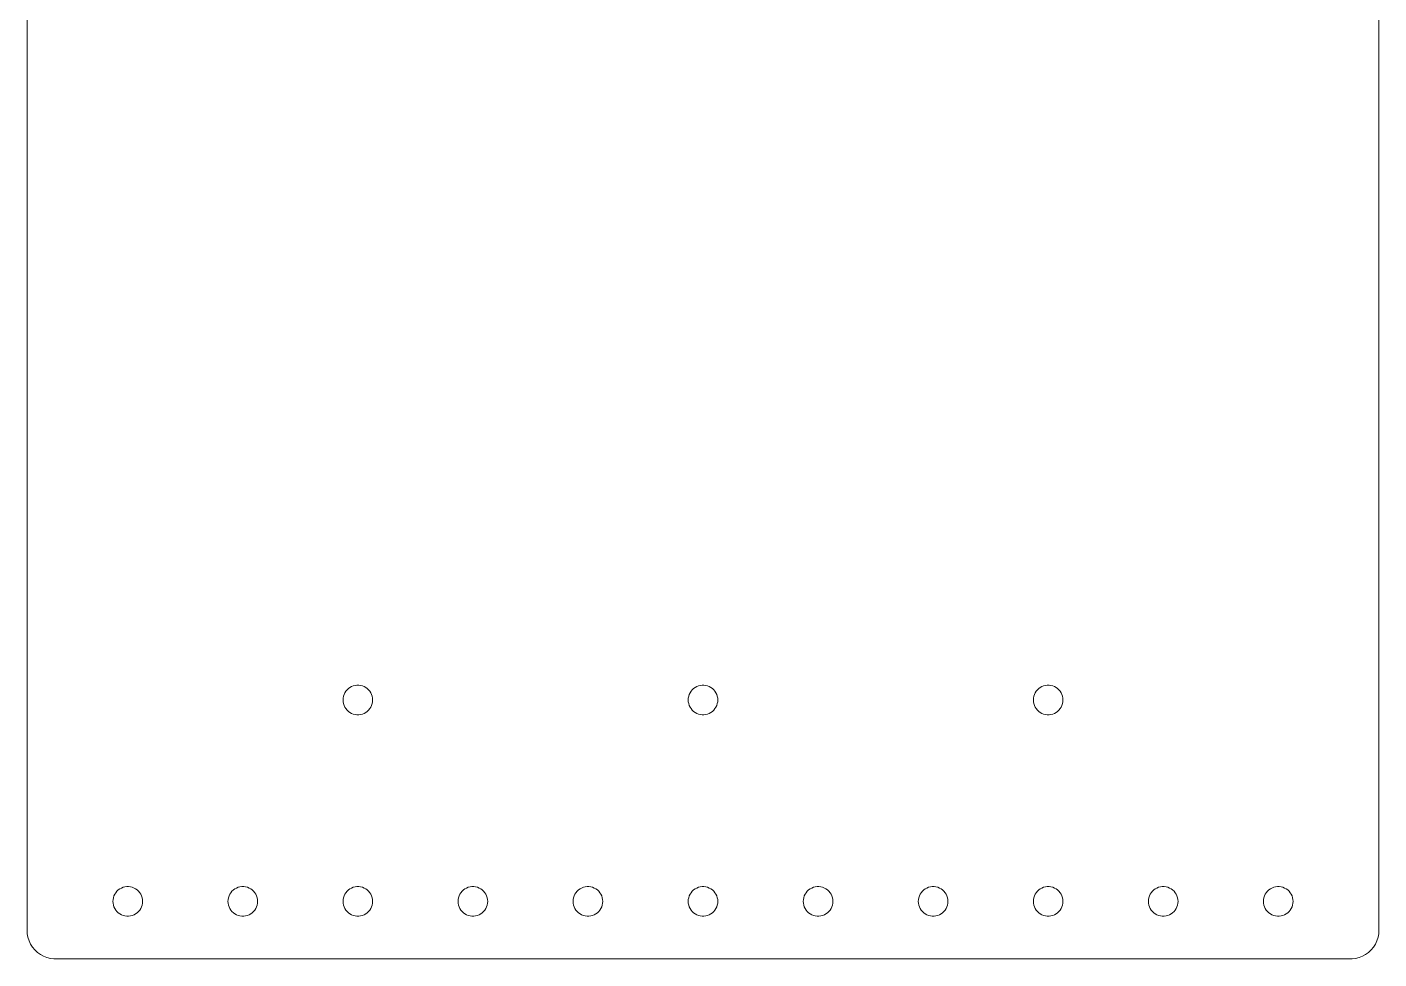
# Model space of a CAD drawing. Header units: millimetres. Extents: x -149 to 149, y -206 to 206.
# Drawn here: x -149.2 to 149.2, y -205.6 to 0 of the extents above; entities that cross this region are included whole.
import ezdxf

# ---------------------------------------------------------------- set-up
doc = ezdxf.new("R2010")
doc.units = ezdxf.units.MM
doc.layers.get('0').update_dxf_attribs({"linetype": 'CONTINUOUS', "lineweight": 0})

msp = doc.modelspace()

# ---------------------------------------------------------------- linework, layer by layer
for p, q in [((-149.225, -199.285), (-149.225, 199.285)), ((149.225, 199.285), (149.225, -199.285)), ((-78.579, -146.251), (-78.28, -145.97)), ((-78.28, -145.97), (-77.949, -145.729)), ((-77.949, -145.729), (-77.59, -145.532)), ((-77.59, -145.532), (-77.209, -145.381)), ((-77.209, -145.381), (-76.812, -145.279)), ((-76.812, -145.279), (-76.405, -145.228)), ((-76.405, -145.228), (-75.995, -145.228)), ((-75.995, -145.228), (-75.588, -145.279)), ((-75.588, -145.279), (-75.191, -145.381)), ((-75.191, -145.381), (-74.81, -145.532)), ((-74.81, -145.532), (-74.451, -145.729)), ((-74.451, -145.729), (-74.12, -145.97)), ((-74.12, -145.97), (-73.821, -146.251)), ((-2.379, -146.251), (-2.08, -145.97)), ((-2.08, -145.97), (-1.749, -145.729)), ((-1.749, -145.729), (-1.39, -145.532)), ((-1.39, -145.532), (-1.009, -145.381)), ((-1.009, -145.381), (-0.612, -145.279)), ((-0.612, -145.279), (-0.205, -145.228)), ((-0.205, -145.228), (0.205, -145.228)), ((0.205, -145.228), (0.612, -145.279)), ((0.612, -145.279), (1.009, -145.381)), ((1.009, -145.381), (1.39, -145.532)), ((1.39, -145.532), (1.749, -145.729)), ((1.749, -145.729), (2.08, -145.97)), ((2.08, -145.97), (2.379, -146.251)), ((73.821, -146.251), (74.12, -145.97)), ((74.12, -145.97), (74.451, -145.729)), ((74.451, -145.729), (74.81, -145.532)), ((74.81, -145.532), (75.191, -145.381)), ((75.191, -145.381), (75.588, -145.279)), ((75.588, -145.279), (75.995, -145.228)), ((75.995, -145.228), (76.405, -145.228)), ((76.405, -145.228), (76.812, -145.279)), ((76.812, -145.279), (77.209, -145.381)), ((77.209, -145.381), (77.59, -145.532)), ((77.59, -145.532), (77.949, -145.729)), ((77.949, -145.729), (78.28, -145.97)), ((78.28, -145.97), (78.579, -146.251)), ((-79.464, -148.485), (-79.438, -148.076)), ((-79.438, -148.894), (-79.464, -148.485)), ((-79.438, -148.076), (-79.361, -147.673)), ((-79.361, -149.297), (-79.438, -148.894)), ((-79.361, -147.673), (-79.235, -147.284)), ((-79.235, -147.284), (-79.06, -146.913)), ((-79.06, -146.913), (-78.841, -146.567)), ((-78.841, -146.567), (-78.579, -146.251)), ((-73.821, -146.251), (-73.559, -146.567)), ((-73.559, -146.567), (-73.34, -146.913)), ((-73.34, -146.913), (-73.165, -147.284)), ((-73.165, -147.284), (-73.039, -147.673)), ((-73.039, -147.673), (-72.962, -148.076)), ((-72.962, -148.894), (-73.039, -149.297)), ((-72.962, -148.076), (-72.936, -148.485)), ((-72.936, -148.485), (-72.962, -148.894)), ((-3.264, -148.485), (-3.238, -148.076)), ((-3.238, -148.894), (-3.264, -148.485)), ((-3.238, -148.076), (-3.161, -147.673)), ((-3.161, -149.297), (-3.238, -148.894)), ((-3.161, -147.673), (-3.035, -147.284)), ((-3.035, -147.284), (-2.86, -146.913)), ((-2.86, -146.913), (-2.641, -146.567)), ((-2.641, -146.567), (-2.379, -146.251)), ((2.379, -146.251), (2.641, -146.567)), ((2.641, -146.567), (2.86, -146.913)), ((2.86, -146.913), (3.035, -147.284)), ((3.035, -147.284), (3.161, -147.673)), ((3.161, -147.673), (3.238, -148.076)), ((3.238, -148.894), (3.161, -149.297)), ((3.238, -148.076), (3.264, -148.485)), ((3.264, -148.485), (3.238, -148.894)), ((72.936, -148.485), (72.962, -148.076)), ((72.962, -148.894), (72.936, -148.485)), ((72.962, -148.076), (73.039, -147.673)), ((73.039, -149.297), (72.962, -148.894)), ((73.039, -147.673), (73.165, -147.284)), ((73.165, -147.284), (73.34, -146.913)), ((73.34, -146.913), (73.559, -146.567)), ((73.559, -146.567), (73.821, -146.251)), ((78.579, -146.251), (78.841, -146.567)), ((78.841, -146.567), (79.06, -146.913)), ((79.06, -146.913), (79.235, -147.284)), ((79.235, -147.284), (79.361, -147.673)), ((79.361, -147.673), (79.438, -148.076)), ((79.438, -148.894), (79.361, -149.297)), ((79.438, -148.076), (79.464, -148.485)), ((79.464, -148.485), (79.438, -148.894)), ((-79.235, -149.687), (-79.361, -149.297)), ((-79.06, -150.057), (-79.235, -149.687)), ((-78.841, -150.404), (-79.06, -150.057)), ((-78.579, -150.719), (-78.841, -150.404)), ((-78.28, -151), (-78.579, -150.719)), ((-77.949, -151.241), (-78.28, -151)), ((-77.59, -151.438), (-77.949, -151.241)), ((-77.209, -151.589), (-77.59, -151.438)), ((-76.812, -151.691), (-77.209, -151.589)), ((-76.405, -151.743), (-76.812, -151.691)), ((-75.995, -151.743), (-76.405, -151.743)), ((-75.588, -151.691), (-75.995, -151.743)), ((-75.191, -151.589), (-75.588, -151.691)), ((-74.81, -151.438), (-75.191, -151.589)), ((-74.451, -151.241), (-74.81, -151.438)), ((-74.12, -151), (-74.451, -151.241)), ((-73.821, -150.719), (-74.12, -151)), ((-73.559, -150.404), (-73.821, -150.719)), ((-73.34, -150.057), (-73.559, -150.404)), ((-73.165, -149.687), (-73.34, -150.057)), ((-73.039, -149.297), (-73.165, -149.687)), ((-3.035, -149.687), (-3.161, -149.297)), ((-2.86, -150.057), (-3.035, -149.687)), ((-2.641, -150.404), (-2.86, -150.057)), ((-2.379, -150.719), (-2.641, -150.404)), ((-2.08, -151), (-2.379, -150.719)), ((-1.749, -151.241), (-2.08, -151)), ((-1.39, -151.438), (-1.749, -151.241)), ((-1.009, -151.589), (-1.39, -151.438)), ((-0.612, -151.691), (-1.009, -151.589)), ((-0.205, -151.743), (-0.612, -151.691)), ((0.205, -151.743), (-0.205, -151.743)), ((0.612, -151.691), (0.205, -151.743)), ((1.009, -151.589), (0.612, -151.691)), ((1.39, -151.438), (1.009, -151.589)), ((1.749, -151.241), (1.39, -151.438)), ((2.08, -151), (1.749, -151.241)), ((2.379, -150.719), (2.08, -151)), ((2.641, -150.404), (2.379, -150.719)), ((2.86, -150.057), (2.641, -150.404)), ((3.035, -149.687), (2.86, -150.057)), ((3.161, -149.297), (3.035, -149.687)), ((73.165, -149.687), (73.039, -149.297)), ((73.34, -150.057), (73.165, -149.687)), ((73.559, -150.404), (73.34, -150.057)), ((73.821, -150.719), (73.559, -150.404)), ((74.12, -151), (73.821, -150.719)), ((74.451, -151.241), (74.12, -151)), ((74.81, -151.438), (74.451, -151.241)), ((75.191, -151.589), (74.81, -151.438)), ((75.588, -151.691), (75.191, -151.589)), ((75.995, -151.743), (75.588, -151.691)), ((76.405, -151.743), (75.995, -151.743)), ((76.812, -151.691), (76.405, -151.743)), ((77.209, -151.589), (76.812, -151.691)), ((77.59, -151.438), (77.209, -151.589)), ((77.949, -151.241), (77.59, -151.438)), ((78.28, -151), (77.949, -151.241)), ((78.579, -150.719), (78.28, -151)), ((78.841, -150.404), (78.579, -150.719)), ((79.06, -150.057), (78.841, -150.404)), ((79.235, -149.687), (79.06, -150.057)), ((79.361, -149.297), (79.235, -149.687)), ((-129.641, -191.017), (-129.379, -190.701)), ((-129.379, -190.701), (-129.08, -190.42)), ((-129.08, -190.42), (-128.749, -190.179)), ((-128.749, -190.179), (-128.39, -189.982)), ((-128.39, -189.982), (-128.009, -189.831)), ((-128.009, -189.831), (-127.612, -189.729)), ((-127.612, -189.729), (-127.205, -189.678)), ((-127.205, -189.678), (-126.795, -189.678)), ((-126.795, -189.678), (-126.388, -189.729)), ((-126.388, -189.729), (-125.991, -189.831)), ((-125.991, -189.831), (-125.61, -189.982)), ((-125.61, -189.982), (-125.251, -190.179)), ((-125.251, -190.179), (-124.92, -190.42)), ((-124.92, -190.42), (-124.621, -190.701)), ((-124.621, -190.701), (-124.359, -191.017)), ((-104.241, -191.017), (-103.979, -190.701)), ((-103.979, -190.701), (-103.68, -190.42)), ((-103.68, -190.42), (-103.349, -190.179)), ((-103.349, -190.179), (-102.99, -189.982)), ((-102.99, -189.982), (-102.609, -189.831)), ((-102.609, -189.831), (-102.212, -189.729)), ((-102.212, -189.729), (-101.805, -189.678)), ((-101.805, -189.678), (-101.395, -189.678)), ((-101.395, -189.678), (-100.988, -189.729)), ((-100.988, -189.729), (-100.591, -189.831)), ((-100.591, -189.831), (-100.21, -189.982)), ((-100.21, -189.982), (-99.851, -190.179)), ((-99.851, -190.179), (-99.52, -190.42)), ((-99.52, -190.42), (-99.221, -190.701)), ((-99.221, -190.701), (-98.959, -191.017)), ((-78.841, -191.017), (-78.579, -190.701)), ((-78.579, -190.701), (-78.28, -190.42)), ((-78.28, -190.42), (-77.949, -190.179)), ((-77.949, -190.179), (-77.59, -189.982)), ((-77.59, -189.982), (-77.209, -189.831)), ((-77.209, -189.831), (-76.812, -189.729)), ((-76.812, -189.729), (-76.405, -189.678)), ((-76.405, -189.678), (-75.995, -189.678)), ((-75.995, -189.678), (-75.588, -189.729)), ((-75.588, -189.729), (-75.191, -189.831)), ((-75.191, -189.831), (-74.81, -189.982)), ((-74.81, -189.982), (-74.451, -190.179)), ((-74.451, -190.179), (-74.12, -190.42)), ((-74.12, -190.42), (-73.821, -190.701)), ((-73.821, -190.701), (-73.559, -191.017)), ((-53.441, -191.017), (-53.179, -190.701)), ((-53.179, -190.701), (-52.88, -190.42)), ((-52.88, -190.42), (-52.549, -190.179)), ((-52.549, -190.179), (-52.19, -189.982)), ((-52.19, -189.982), (-51.809, -189.831)), ((-51.809, -189.831), (-51.412, -189.729)), ((-51.412, -189.729), (-51.005, -189.678)), ((-51.005, -189.678), (-50.595, -189.678)), ((-50.595, -189.678), (-50.188, -189.729)), ((-50.188, -189.729), (-49.791, -189.831)), ((-49.791, -189.831), (-49.41, -189.982)), ((-49.41, -189.982), (-49.051, -190.179)), ((-49.051, -190.179), (-48.72, -190.42)), ((-48.72, -190.42), (-48.421, -190.701)), ((-48.421, -190.701), (-48.159, -191.017)), ((-28.041, -191.017), (-27.779, -190.701)), ((-27.779, -190.701), (-27.48, -190.42)), ((-27.48, -190.42), (-27.149, -190.179)), ((-27.149, -190.179), (-26.79, -189.982)), ((-26.79, -189.982), (-26.409, -189.831)), ((-26.409, -189.831), (-26.012, -189.729)), ((-26.012, -189.729), (-25.605, -189.678)), ((-25.605, -189.678), (-25.195, -189.678)), ((-25.195, -189.678), (-24.788, -189.729)), ((-24.788, -189.729), (-24.391, -189.831)), ((-24.391, -189.831), (-24.01, -189.982)), ((-24.01, -189.982), (-23.651, -190.179)), ((-23.651, -190.179), (-23.32, -190.42)), ((-23.32, -190.42), (-23.021, -190.701)), ((-23.021, -190.701), (-22.759, -191.017)), ((-2.641, -191.017), (-2.379, -190.701)), ((-2.379, -190.701), (-2.08, -190.42)), ((-2.08, -190.42), (-1.749, -190.179)), ((-1.749, -190.179), (-1.39, -189.982)), ((-1.39, -189.982), (-1.009, -189.831)), ((-1.009, -189.831), (-0.612, -189.729)), ((-0.612, -189.729), (-0.205, -189.678)), ((-0.205, -189.678), (0.205, -189.678)), ((0.205, -189.678), (0.612, -189.729)), ((0.612, -189.729), (1.009, -189.831)), ((1.009, -189.831), (1.39, -189.982)), ((1.39, -189.982), (1.749, -190.179)), ((1.749, -190.179), (2.08, -190.42)), ((2.08, -190.42), (2.379, -190.701)), ((2.379, -190.701), (2.641, -191.017)), ((22.759, -191.017), (23.021, -190.701)), ((23.021, -190.701), (23.32, -190.42)), ((23.32, -190.42), (23.651, -190.179)), ((23.651, -190.179), (24.01, -189.982)), ((24.01, -189.982), (24.391, -189.831)), ((24.391, -189.831), (24.788, -189.729)), ((24.788, -189.729), (25.195, -189.678)), ((25.195, -189.678), (25.605, -189.678)), ((25.605, -189.678), (26.012, -189.729)), ((26.012, -189.729), (26.409, -189.831)), ((26.409, -189.831), (26.79, -189.982)), ((26.79, -189.982), (27.149, -190.179)), ((27.149, -190.179), (27.48, -190.42)), ((27.48, -190.42), (27.779, -190.701)), ((27.779, -190.701), (28.041, -191.017)), ((48.159, -191.017), (48.421, -190.701)), ((48.421, -190.701), (48.72, -190.42)), ((48.72, -190.42), (49.051, -190.179)), ((49.051, -190.179), (49.41, -189.982)), ((49.41, -189.982), (49.791, -189.831)), ((49.791, -189.831), (50.188, -189.729)), ((50.188, -189.729), (50.595, -189.678)), ((50.595, -189.678), (51.005, -189.678)), ((51.005, -189.678), (51.412, -189.729)), ((51.412, -189.729), (51.809, -189.831)), ((51.809, -189.831), (52.19, -189.982)), ((52.19, -189.982), (52.549, -190.179)), ((52.549, -190.179), (52.88, -190.42)), ((52.88, -190.42), (53.179, -190.701)), ((53.179, -190.701), (53.441, -191.017)), ((73.559, -191.017), (73.821, -190.701)), ((73.821, -190.701), (74.12, -190.42)), ((74.12, -190.42), (74.451, -190.179)), ((74.451, -190.179), (74.81, -189.982)), ((74.81, -189.982), (75.191, -189.831)), ((75.191, -189.831), (75.588, -189.729)), ((75.588, -189.729), (75.995, -189.678)), ((75.995, -189.678), (76.405, -189.678)), ((76.405, -189.678), (76.812, -189.729)), ((76.812, -189.729), (77.209, -189.831)), ((77.209, -189.831), (77.59, -189.982)), ((77.59, -189.982), (77.949, -190.179)), ((77.949, -190.179), (78.28, -190.42)), ((78.28, -190.42), (78.579, -190.701)), ((78.579, -190.701), (78.841, -191.017)), ((98.959, -191.017), (99.221, -190.701)), ((99.221, -190.701), (99.52, -190.42)), ((99.52, -190.42), (99.851, -190.179)), ((99.851, -190.179), (100.21, -189.982)), ((100.21, -189.982), (100.591, -189.831)), ((100.591, -189.831), (100.988, -189.729)), ((100.988, -189.729), (101.395, -189.678)), ((101.395, -189.678), (101.805, -189.678)), ((101.805, -189.678), (102.212, -189.729)), ((102.212, -189.729), (102.609, -189.831)), ((102.609, -189.831), (102.99, -189.982)), ((102.99, -189.982), (103.349, -190.179)), ((103.349, -190.179), (103.68, -190.42)), ((103.68, -190.42), (103.979, -190.701)), ((103.979, -190.701), (104.241, -191.017)), ((124.359, -191.017), (124.621, -190.701)), ((124.621, -190.701), (124.92, -190.42)), ((124.92, -190.42), (125.251, -190.179)), ((125.251, -190.179), (125.61, -189.982)), ((125.61, -189.982), (125.991, -189.831)), ((125.991, -189.831), (126.388, -189.729)), ((126.388, -189.729), (126.795, -189.678)), ((126.795, -189.678), (127.205, -189.678)), ((127.205, -189.678), (127.612, -189.729)), ((127.612, -189.729), (128.009, -189.831)), ((128.009, -189.831), (128.39, -189.982)), ((128.39, -189.982), (128.749, -190.179)), ((128.749, -190.179), (129.08, -190.42)), ((129.08, -190.42), (129.379, -190.701)), ((129.379, -190.701), (129.641, -191.017)), ((-130.264, -192.935), (-130.238, -192.526)), ((-130.238, -193.344), (-130.264, -192.935)), ((-130.238, -192.526), (-130.161, -192.123)), ((-130.161, -193.747), (-130.238, -193.344)), ((-130.161, -192.123), (-130.035, -191.734)), ((-130.035, -194.137), (-130.161, -193.747)), ((-130.035, -191.734), (-129.86, -191.363)), ((-129.86, -191.363), (-129.641, -191.017)), ((-124.359, -191.017), (-124.14, -191.363)), ((-124.14, -191.363), (-123.965, -191.734)), ((-123.965, -191.734), (-123.839, -192.123)), ((-123.839, -193.747), (-123.965, -194.137)), ((-123.839, -192.123), (-123.762, -192.526)), ((-123.762, -193.344), (-123.839, -193.747)), ((-123.762, -192.526), (-123.736, -192.935)), ((-123.736, -192.935), (-123.762, -193.344)), ((-104.864, -192.935), (-104.838, -192.526)), ((-104.838, -193.344), (-104.864, -192.935)), ((-104.838, -192.526), (-104.761, -192.123)), ((-104.761, -193.747), (-104.838, -193.344)), ((-104.761, -192.123), (-104.635, -191.734)), ((-104.635, -194.137), (-104.761, -193.747)), ((-104.635, -191.734), (-104.46, -191.363)), ((-104.46, -191.363), (-104.241, -191.017)), ((-98.959, -191.017), (-98.74, -191.363)), ((-98.74, -191.363), (-98.565, -191.734)), ((-98.565, -191.734), (-98.439, -192.123)), ((-98.439, -193.747), (-98.565, -194.137)), ((-98.439, -192.123), (-98.362, -192.526)), ((-98.362, -193.344), (-98.439, -193.747)), ((-98.362, -192.526), (-98.336, -192.935)), ((-98.336, -192.935), (-98.362, -193.344)), ((-79.464, -192.935), (-79.438, -192.526)), ((-79.438, -193.344), (-79.464, -192.935)), ((-79.438, -192.526), (-79.361, -192.123)), ((-79.361, -193.747), (-79.438, -193.344)), ((-79.361, -192.123), (-79.235, -191.734)), ((-79.235, -194.137), (-79.361, -193.747)), ((-79.235, -191.734), (-79.06, -191.363)), ((-79.06, -191.363), (-78.841, -191.017)), ((-73.559, -191.017), (-73.34, -191.363)), ((-73.34, -191.363), (-73.165, -191.734)), ((-73.165, -191.734), (-73.039, -192.123)), ((-73.039, -193.747), (-73.165, -194.137)), ((-73.039, -192.123), (-72.962, -192.526)), ((-72.962, -193.344), (-73.039, -193.747)), ((-72.962, -192.526), (-72.936, -192.935)), ((-72.936, -192.935), (-72.962, -193.344)), ((-54.064, -192.935), (-54.038, -192.526)), ((-54.038, -193.344), (-54.064, -192.935)), ((-54.038, -192.526), (-53.961, -192.123)), ((-53.961, -193.747), (-54.038, -193.344)), ((-53.961, -192.123), (-53.835, -191.734)), ((-53.835, -194.137), (-53.961, -193.747)), ((-53.835, -191.734), (-53.66, -191.363)), ((-53.66, -191.363), (-53.441, -191.017)), ((-48.159, -191.017), (-47.94, -191.363)), ((-47.94, -191.363), (-47.765, -191.734)), ((-47.765, -191.734), (-47.639, -192.123)), ((-47.639, -193.747), (-47.765, -194.137)), ((-47.639, -192.123), (-47.562, -192.526)), ((-47.562, -193.344), (-47.639, -193.747)), ((-47.562, -192.526), (-47.536, -192.935)), ((-47.536, -192.935), (-47.562, -193.344)), ((-28.664, -192.935), (-28.638, -192.526)), ((-28.638, -193.344), (-28.664, -192.935)), ((-28.638, -192.526), (-28.561, -192.123)), ((-28.561, -193.747), (-28.638, -193.344)), ((-28.561, -192.123), (-28.435, -191.734)), ((-28.435, -194.137), (-28.561, -193.747)), ((-28.435, -191.734), (-28.26, -191.363)), ((-28.26, -191.363), (-28.041, -191.017)), ((-22.759, -191.017), (-22.54, -191.363)), ((-22.54, -191.363), (-22.365, -191.734)), ((-22.365, -191.734), (-22.239, -192.123)), ((-22.239, -193.747), (-22.365, -194.137)), ((-22.239, -192.123), (-22.162, -192.526)), ((-22.162, -193.344), (-22.239, -193.747)), ((-22.162, -192.526), (-22.136, -192.935)), ((-22.136, -192.935), (-22.162, -193.344)), ((-3.264, -192.935), (-3.238, -192.526)), ((-3.238, -193.344), (-3.264, -192.935)), ((-3.238, -192.526), (-3.161, -192.123)), ((-3.161, -193.747), (-3.238, -193.344)), ((-3.161, -192.123), (-3.035, -191.734)), ((-3.035, -194.137), (-3.161, -193.747)), ((-3.035, -191.734), (-2.86, -191.363)), ((-2.86, -191.363), (-2.641, -191.017)), ((2.641, -191.017), (2.86, -191.363)), ((2.86, -191.363), (3.035, -191.734)), ((3.035, -191.734), (3.161, -192.123)), ((3.161, -193.747), (3.035, -194.137)), ((3.161, -192.123), (3.238, -192.526)), ((3.238, -193.344), (3.161, -193.747)), ((3.238, -192.526), (3.264, -192.935)), ((3.264, -192.935), (3.238, -193.344)), ((22.136, -192.935), (22.162, -192.526)), ((22.162, -193.344), (22.136, -192.935)), ((22.162, -192.526), (22.239, -192.123)), ((22.239, -193.747), (22.162, -193.344)), ((22.239, -192.123), (22.365, -191.734)), ((22.365, -194.137), (22.239, -193.747)), ((22.365, -191.734), (22.54, -191.363)), ((22.54, -191.363), (22.759, -191.017)), ((28.041, -191.017), (28.26, -191.363)), ((28.26, -191.363), (28.435, -191.734)), ((28.435, -191.734), (28.561, -192.123)), ((28.561, -193.747), (28.435, -194.137)), ((28.561, -192.123), (28.638, -192.526)), ((28.638, -193.344), (28.561, -193.747)), ((28.638, -192.526), (28.664, -192.935)), ((28.664, -192.935), (28.638, -193.344)), ((47.536, -192.935), (47.562, -192.526)), ((47.562, -193.344), (47.536, -192.935)), ((47.562, -192.526), (47.639, -192.123)), ((47.639, -193.747), (47.562, -193.344)), ((47.639, -192.123), (47.765, -191.734)), ((47.765, -194.137), (47.639, -193.747)), ((47.765, -191.734), (47.94, -191.363)), ((47.94, -191.363), (48.159, -191.017)), ((53.441, -191.017), (53.66, -191.363)), ((53.66, -191.363), (53.835, -191.734)), ((53.835, -191.734), (53.961, -192.123)), ((53.961, -193.747), (53.835, -194.137)), ((53.961, -192.123), (54.038, -192.526)), ((54.038, -193.344), (53.961, -193.747)), ((54.038, -192.526), (54.064, -192.935)), ((54.064, -192.935), (54.038, -193.344)), ((72.936, -192.935), (72.962, -192.526)), ((72.962, -193.344), (72.936, -192.935)), ((72.962, -192.526), (73.039, -192.123)), ((73.039, -193.747), (72.962, -193.344)), ((73.039, -192.123), (73.165, -191.734)), ((73.165, -194.137), (73.039, -193.747)), ((73.165, -191.734), (73.34, -191.363)), ((73.34, -191.363), (73.559, -191.017)), ((78.841, -191.017), (79.06, -191.363)), ((79.06, -191.363), (79.235, -191.734)), ((79.235, -191.734), (79.361, -192.123)), ((79.361, -193.747), (79.235, -194.137)), ((79.361, -192.123), (79.438, -192.526)), ((79.438, -193.344), (79.361, -193.747)), ((79.438, -192.526), (79.464, -192.935)), ((79.464, -192.935), (79.438, -193.344)), ((98.336, -192.935), (98.362, -192.526)), ((98.362, -193.344), (98.336, -192.935)), ((98.362, -192.526), (98.439, -192.123)), ((98.439, -193.747), (98.362, -193.344)), ((98.439, -192.123), (98.565, -191.734)), ((98.565, -194.137), (98.439, -193.747)), ((98.565, -191.734), (98.74, -191.363)), ((98.74, -191.363), (98.959, -191.017)), ((104.241, -191.017), (104.46, -191.363)), ((104.46, -191.363), (104.635, -191.734)), ((104.635, -191.734), (104.761, -192.123)), ((104.761, -193.747), (104.635, -194.137)), ((104.761, -192.123), (104.838, -192.526)), ((104.838, -193.344), (104.761, -193.747)), ((104.838, -192.526), (104.864, -192.935)), ((104.864, -192.935), (104.838, -193.344)), ((123.736, -192.935), (123.762, -192.526)), ((123.762, -193.344), (123.736, -192.935)), ((123.762, -192.526), (123.839, -192.123)), ((123.839, -193.747), (123.762, -193.344)), ((123.839, -192.123), (123.965, -191.734)), ((123.965, -194.137), (123.839, -193.747)), ((123.965, -191.734), (124.14, -191.363)), ((124.14, -191.363), (124.359, -191.017)), ((129.641, -191.017), (129.86, -191.363)), ((129.86, -191.363), (130.035, -191.734)), ((130.035, -191.734), (130.161, -192.123)), ((130.161, -193.747), (130.035, -194.137)), ((130.161, -192.123), (130.238, -192.526)), ((130.238, -193.344), (130.161, -193.747)), ((130.238, -192.526), (130.264, -192.935)), ((130.264, -192.935), (130.238, -193.344)), ((-129.86, -194.507), (-130.035, -194.137)), ((-129.641, -194.854), (-129.86, -194.507)), ((-129.379, -195.169), (-129.641, -194.854)), ((-129.08, -195.45), (-129.379, -195.169)), ((-128.749, -195.691), (-129.08, -195.45)), ((-128.39, -195.888), (-128.749, -195.691)), ((-128.009, -196.039), (-128.39, -195.888)), ((-127.612, -196.141), (-128.009, -196.039)), ((-127.205, -196.193), (-127.612, -196.141)), ((-126.795, -196.193), (-127.205, -196.193)), ((-126.388, -196.141), (-126.795, -196.193)), ((-125.991, -196.039), (-126.388, -196.141)), ((-125.61, -195.888), (-125.991, -196.039)), ((-125.251, -195.691), (-125.61, -195.888)), ((-124.92, -195.45), (-125.251, -195.691)), ((-124.621, -195.169), (-124.92, -195.45)), ((-124.359, -194.854), (-124.621, -195.169)), ((-124.14, -194.507), (-124.359, -194.854)), ((-123.965, -194.137), (-124.14, -194.507)), ((-104.46, -194.507), (-104.635, -194.137)), ((-104.241, -194.854), (-104.46, -194.507)), ((-103.979, -195.169), (-104.241, -194.854)), ((-103.68, -195.45), (-103.979, -195.169)), ((-103.349, -195.691), (-103.68, -195.45)), ((-102.99, -195.888), (-103.349, -195.691)), ((-102.609, -196.039), (-102.99, -195.888)), ((-102.212, -196.141), (-102.609, -196.039)), ((-101.805, -196.193), (-102.212, -196.141)), ((-101.395, -196.193), (-101.805, -196.193)), ((-100.988, -196.141), (-101.395, -196.193)), ((-100.591, -196.039), (-100.988, -196.141)), ((-100.21, -195.888), (-100.591, -196.039)), ((-99.851, -195.691), (-100.21, -195.888)), ((-99.52, -195.45), (-99.851, -195.691)), ((-99.221, -195.169), (-99.52, -195.45)), ((-98.959, -194.854), (-99.221, -195.169)), ((-98.74, -194.507), (-98.959, -194.854)), ((-98.565, -194.137), (-98.74, -194.507)), ((-79.06, -194.507), (-79.235, -194.137)), ((-78.841, -194.854), (-79.06, -194.507)), ((-78.579, -195.169), (-78.841, -194.854)), ((-78.28, -195.45), (-78.579, -195.169)), ((-77.949, -195.691), (-78.28, -195.45)), ((-77.59, -195.888), (-77.949, -195.691)), ((-77.209, -196.039), (-77.59, -195.888)), ((-76.812, -196.141), (-77.209, -196.039)), ((-76.405, -196.193), (-76.812, -196.141)), ((-75.995, -196.193), (-76.405, -196.193)), ((-75.588, -196.141), (-75.995, -196.193)), ((-75.191, -196.039), (-75.588, -196.141)), ((-74.81, -195.888), (-75.191, -196.039)), ((-74.451, -195.691), (-74.81, -195.888)), ((-74.12, -195.45), (-74.451, -195.691)), ((-73.821, -195.169), (-74.12, -195.45)), ((-73.559, -194.854), (-73.821, -195.169)), ((-73.34, -194.507), (-73.559, -194.854)), ((-73.165, -194.137), (-73.34, -194.507)), ((-53.66, -194.507), (-53.835, -194.137)), ((-53.441, -194.854), (-53.66, -194.507)), ((-53.179, -195.169), (-53.441, -194.854)), ((-52.88, -195.45), (-53.179, -195.169)), ((-52.549, -195.691), (-52.88, -195.45)), ((-52.19, -195.888), (-52.549, -195.691)), ((-51.809, -196.039), (-52.19, -195.888)), ((-51.412, -196.141), (-51.809, -196.039)), ((-51.005, -196.193), (-51.412, -196.141)), ((-50.595, -196.193), (-51.005, -196.193)), ((-50.188, -196.141), (-50.595, -196.193)), ((-49.791, -196.039), (-50.188, -196.141)), ((-49.41, -195.888), (-49.791, -196.039)), ((-49.051, -195.691), (-49.41, -195.888)), ((-48.72, -195.45), (-49.051, -195.691)), ((-48.421, -195.169), (-48.72, -195.45)), ((-48.159, -194.854), (-48.421, -195.169)), ((-47.94, -194.507), (-48.159, -194.854)), ((-47.765, -194.137), (-47.94, -194.507)), ((-28.26, -194.507), (-28.435, -194.137)), ((-28.041, -194.854), (-28.26, -194.507)), ((-27.779, -195.169), (-28.041, -194.854)), ((-27.48, -195.45), (-27.779, -195.169)), ((-27.149, -195.691), (-27.48, -195.45)), ((-26.79, -195.888), (-27.149, -195.691)), ((-26.409, -196.039), (-26.79, -195.888)), ((-26.012, -196.141), (-26.409, -196.039)), ((-25.605, -196.193), (-26.012, -196.141)), ((-25.195, -196.193), (-25.605, -196.193)), ((-24.788, -196.141), (-25.195, -196.193)), ((-24.391, -196.039), (-24.788, -196.141)), ((-24.01, -195.888), (-24.391, -196.039)), ((-23.651, -195.691), (-24.01, -195.888)), ((-23.32, -195.45), (-23.651, -195.691)), ((-23.021, -195.169), (-23.32, -195.45)), ((-22.759, -194.854), (-23.021, -195.169)), ((-22.54, -194.507), (-22.759, -194.854)), ((-22.365, -194.137), (-22.54, -194.507)), ((-2.86, -194.507), (-3.035, -194.137)), ((-2.641, -194.854), (-2.86, -194.507)), ((-2.379, -195.169), (-2.641, -194.854)), ((-2.08, -195.45), (-2.379, -195.169)), ((-1.749, -195.691), (-2.08, -195.45)), ((-1.39, -195.888), (-1.749, -195.691)), ((-1.009, -196.039), (-1.39, -195.888)), ((-0.612, -196.141), (-1.009, -196.039)), ((-0.205, -196.193), (-0.612, -196.141)), ((0.205, -196.193), (-0.205, -196.193)), ((0.612, -196.141), (0.205, -196.193)), ((1.009, -196.039), (0.612, -196.141)), ((1.39, -195.888), (1.009, -196.039)), ((1.749, -195.691), (1.39, -195.888)), ((2.08, -195.45), (1.749, -195.691)), ((2.379, -195.169), (2.08, -195.45)), ((2.641, -194.854), (2.379, -195.169)), ((2.86, -194.507), (2.641, -194.854)), ((3.035, -194.137), (2.86, -194.507)), ((22.54, -194.507), (22.365, -194.137)), ((22.759, -194.854), (22.54, -194.507)), ((23.021, -195.169), (22.759, -194.854)), ((23.32, -195.45), (23.021, -195.169)), ((23.651, -195.691), (23.32, -195.45)), ((24.01, -195.888), (23.651, -195.691)), ((24.391, -196.039), (24.01, -195.888)), ((24.788, -196.141), (24.391, -196.039)), ((25.195, -196.193), (24.788, -196.141)), ((25.605, -196.193), (25.195, -196.193)), ((26.012, -196.141), (25.605, -196.193)), ((26.409, -196.039), (26.012, -196.141)), ((26.79, -195.888), (26.409, -196.039)), ((27.149, -195.691), (26.79, -195.888)), ((27.48, -195.45), (27.149, -195.691)), ((27.779, -195.169), (27.48, -195.45)), ((28.041, -194.854), (27.779, -195.169)), ((28.26, -194.507), (28.041, -194.854)), ((28.435, -194.137), (28.26, -194.507)), ((47.94, -194.507), (47.765, -194.137)), ((48.159, -194.854), (47.94, -194.507)), ((48.421, -195.169), (48.159, -194.854)), ((48.72, -195.45), (48.421, -195.169)), ((49.051, -195.691), (48.72, -195.45)), ((49.41, -195.888), (49.051, -195.691)), ((49.791, -196.039), (49.41, -195.888)), ((50.188, -196.141), (49.791, -196.039)), ((50.595, -196.193), (50.188, -196.141)), ((51.005, -196.193), (50.595, -196.193)), ((51.412, -196.141), (51.005, -196.193)), ((51.809, -196.039), (51.412, -196.141)), ((52.19, -195.888), (51.809, -196.039)), ((52.549, -195.691), (52.19, -195.888)), ((52.88, -195.45), (52.549, -195.691)), ((53.179, -195.169), (52.88, -195.45)), ((53.441, -194.854), (53.179, -195.169)), ((53.66, -194.507), (53.441, -194.854)), ((53.835, -194.137), (53.66, -194.507)), ((73.34, -194.507), (73.165, -194.137)), ((73.559, -194.854), (73.34, -194.507)), ((73.821, -195.169), (73.559, -194.854)), ((74.12, -195.45), (73.821, -195.169)), ((74.451, -195.691), (74.12, -195.45)), ((74.81, -195.888), (74.451, -195.691)), ((75.191, -196.039), (74.81, -195.888)), ((75.588, -196.141), (75.191, -196.039)), ((75.995, -196.193), (75.588, -196.141)), ((76.405, -196.193), (75.995, -196.193)), ((76.812, -196.141), (76.405, -196.193)), ((77.209, -196.039), (76.812, -196.141)), ((77.59, -195.888), (77.209, -196.039)), ((77.949, -195.691), (77.59, -195.888)), ((78.28, -195.45), (77.949, -195.691)), ((78.579, -195.169), (78.28, -195.45)), ((78.841, -194.854), (78.579, -195.169)), ((79.06, -194.507), (78.841, -194.854)), ((79.235, -194.137), (79.06, -194.507)), ((98.74, -194.507), (98.565, -194.137)), ((98.959, -194.854), (98.74, -194.507)), ((99.221, -195.169), (98.959, -194.854)), ((99.52, -195.45), (99.221, -195.169)), ((99.851, -195.691), (99.52, -195.45)), ((100.21, -195.888), (99.851, -195.691)), ((100.591, -196.039), (100.21, -195.888)), ((100.988, -196.141), (100.591, -196.039)), ((101.395, -196.193), (100.988, -196.141)), ((101.805, -196.193), (101.395, -196.193)), ((102.212, -196.141), (101.805, -196.193)), ((102.609, -196.039), (102.212, -196.141)), ((102.99, -195.888), (102.609, -196.039)), ((103.349, -195.691), (102.99, -195.888)), ((103.68, -195.45), (103.349, -195.691)), ((103.979, -195.169), (103.68, -195.45)), ((104.241, -194.854), (103.979, -195.169)), ((104.46, -194.507), (104.241, -194.854)), ((104.635, -194.137), (104.46, -194.507)), ((124.14, -194.507), (123.965, -194.137)), ((124.359, -194.854), (124.14, -194.507)), ((124.621, -195.169), (124.359, -194.854)), ((124.92, -195.45), (124.621, -195.169)), ((125.251, -195.691), (124.92, -195.45)), ((125.61, -195.888), (125.251, -195.691)), ((125.991, -196.039), (125.61, -195.888)), ((126.388, -196.141), (125.991, -196.039)), ((126.795, -196.193), (126.388, -196.141)), ((127.205, -196.193), (126.795, -196.193)), ((127.612, -196.141), (127.205, -196.193)), ((128.009, -196.039), (127.612, -196.141)), ((128.39, -195.888), (128.009, -196.039)), ((128.749, -195.691), (128.39, -195.888)), ((129.08, -195.45), (128.749, -195.691)), ((129.379, -195.169), (129.08, -195.45)), ((129.641, -194.854), (129.379, -195.169)), ((129.86, -194.507), (129.641, -194.854)), ((130.035, -194.137), (129.86, -194.507)), ((-149.175, -200.081), (-149.225, -199.285)), ((149.225, -199.285), (149.175, -200.081)), ((-149.026, -200.864), (-149.175, -200.081)), ((-148.779, -201.623), (-149.026, -200.864)), ((-148.44, -202.344), (-148.779, -201.623)), ((-148.012, -203.018), (-148.44, -202.344)), ((148.44, -202.344), (148.012, -203.018)), ((148.779, -201.623), (148.44, -202.344)), ((149.026, -200.864), (148.779, -201.623)), ((149.175, -200.081), (149.026, -200.864)), ((-147.504, -203.632), (-148.012, -203.018)), ((-146.923, -204.178), (-147.504, -203.632)), ((-146.278, -204.647), (-146.923, -204.178)), ((-145.579, -205.031), (-146.278, -204.647)), ((-144.837, -205.324), (-145.579, -205.031)), ((-144.065, -205.523), (-144.837, -205.324)), ((-143.274, -205.623), (-144.065, -205.523)), ((-142.875, -205.623), (-143.274, -205.623)), ((-142.875, -205.635), (-142.875, -205.623)), ((142.875, -205.635), (-142.875, -205.635)), ((143.274, -205.623), (142.875, -205.623)), ((142.875, -205.623), (142.875, -205.635)), ((144.065, -205.523), (143.274, -205.623)), ((144.837, -205.324), (144.065, -205.523)), ((145.579, -205.031), (144.837, -205.324)), ((146.278, -204.647), (145.579, -205.031)), ((146.923, -204.178), (146.278, -204.647)), ((147.504, -203.632), (146.923, -204.178)), ((148.012, -203.018), (147.504, -203.632))]:
    msp.add_line(p, q)

doc.saveas('drawing.dxf')
